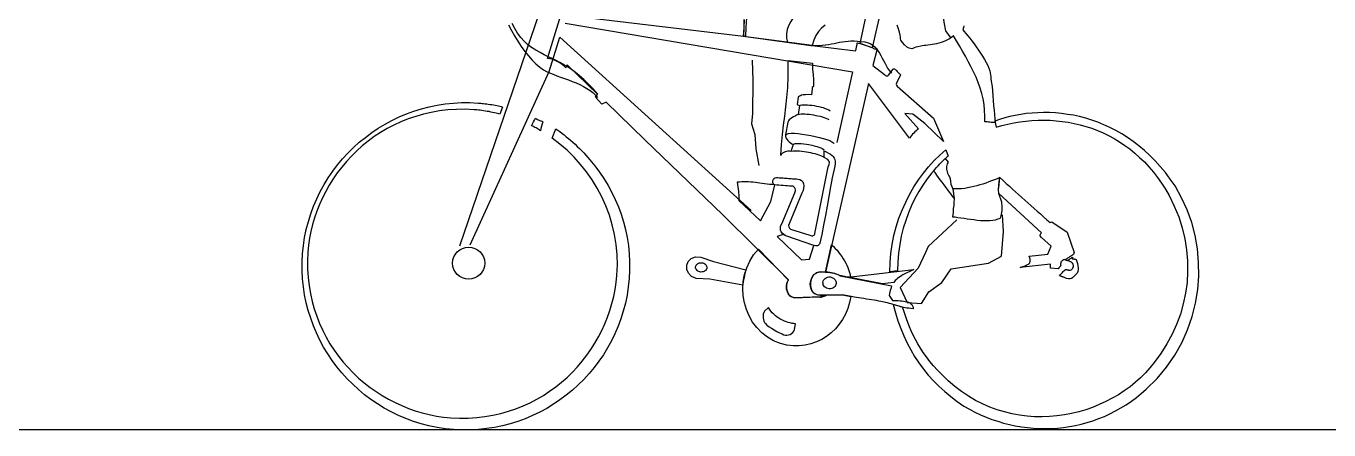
# Model space of a CAD drawing. Extents: x 115 to 1469, y 94 to 338.
# Drawn here: x 126.47 to 128.938, y 244.906 to 245.672 of the extents above; entities that cross this region are included whole.
import ezdxf

# ---------------------------------------------------------------- set-up
doc = ezdxf.new("R2010")
doc.units = 0
doc.layers.get('0').update_dxf_attribs({"linetype": 'CONTINUOUS'})
for name, color, linetype in [('1', 7, 'CONTINUOUS'), ('2', 7, 'CONTINUOUS'), ('7', 7, 'CONTINUOUS')]:
    doc.layers.add(name, color=color, linetype=linetype)

# ---------------------------------------------------------------- blocks, each defined once
blk = doc.blocks.new('BIKER')
for p, q in [((-48, -9.89), (-63.06, -54.08)), ((-43.06, -11.83), (11.36, -21.02)), ((-46.1, -20.97), (-44.05, -14.49)), ((-44.05, -14.49), (-7.82, -47.31)), ((-7.63, -18.8), (-7.53, -22.71)), ((-61.09, -53.83), (-46.1, -20.97)), ((11.36, -21.02), (8.39, -34.47)), ((-7.53, -22.71), (-7.61, -28.96)), ((-7.61, -28.96), (-7.76, -30.9)), ((-7.76, -30.9), (-7.13, -32.9)), ((-7.13, -32.9), (-6.94, -35.65)), ((-6.94, -35.65), (-6.4, -38.82)), ((31.13, -49.08), (25.67, -54.14)), ((39.96, -51.31), (39.8, -48.17)), ((39.6, -55.97), (39.96, -51.31)), ((25.67, -54.14), (25.19, -55.27)), ((25.19, -55.27), (23.79, -58.29)), ((37.15, -57.35), (39.6, -55.97)), ((23.79, -58.29), (20.39, -61.94)), ((28.28, -60.97), (30.04, -58.37)), ((30.04, -58.37), (37.15, -57.35)), ((25.8, -62.74), (28.28, -60.97)), ((20.39, -61.94), (21.74, -64.78)), ((24.46, -64.98), (25.8, -62.74)), ((21.74, -64.78), (24.46, -64.98))]:
    blk.add_line(p, q)
blk.add_circle((-61.35, -57.33), 3.04)
at = {"layer": '2', "linetype": 'Continuous'}
for points in [[(-9.21, -14.26), (-9.16, -12.68), (-9.09, -11.1)], [(-8.73, -10.79), (-8.82, -12.59), (-8.91, -14.38), (-8.98, -14.35), (-9.05, -14.32), (-9.14, -14.26), (-9.21, -14.26)]]:
    blk.add_lwpolyline(points, dxfattribs=at)
at = {"layer": '7', "linetype": 'Continuous'}
for points in [[(32.43, -12.34), (32.38, -12.65), (32.28, -13.08), (32.54, -13.38), (32.85, -13.77), (33.2, -14.2), (33.57, -14.68), (33.96, -15.19), (34.4, -15.75), (34.82, -16.31), (35.25, -16.9), (35.64, -17.5), (36.02, -18.08), (36.39, -18.68), (36.7, -19.26), (37, -19.81), (37.2, -20.33), (37.35, -20.82), (37.44, -21.26), (37.55, -21.96), (37.6, -22.35), (37.65, -22.83), (37.8, -23.82), (37.88, -24.67), (37.95, -25.56), (38.02, -26.5), (38.1, -27.42), (38.17, -28.34), (38.25, -29.2), (38.31, -29.98), (38.36, -30.67), (38.1, -30.66), (37.86, -30.66), (37.62, -30.62), (37.38, -30.6), (37.14, -30.58), (36.9, -30.54), (36.66, -30.55), (36.43, -30.53), (36.46, -29.43), (36.4, -28.32), (36.29, -27.26), (36.11, -26.19), (35.85, -25.14), (35.52, -24.11), (35.17, -23.07), (34.76, -22.06), (34.31, -21.04), (33.81, -20.05), (33.29, -19.07), (32.76, -18.07), (32.19, -17.1), (31.62, -16.12), (31.04, -15.16), (30.47, -14.19), (30.13, -14.5), (29.75, -14.76), (29.38, -14.97), (28.98, -15.18), (28.56, -15.34), (28.14, -15.5), (27.72, -15.61), (27.28, -15.72), (26.87, -15.81), (26.46, -15.87), (26.05, -15.94), (25.66, -15.98), (25.27, -16.05), (24.91, -16.07), (24.59, -16.12), (24.28, -16.16), (23.77, -16.27), (23.37, -16.38), (23.05, -16.5), (22.81, -16.6), (22.59, -16.66), (22.35, -16.64), (22.09, -16.57), (21.77, -16.43), (21.23, -15.89), (20.88, -15.52), (20.66, -15.24), (20.55, -15.02), (20.48, -14.77), (20.43, -14.48), (20.38, -14.1), (20.26, -13.51), (20.15, -13.12), (19.99, -12.68), (19.83, -12.21)], [(36.23, 10.36), (35.51, 9.07), (34.74, 7.76), (33.97, 6.4), (33.19, 5.03), (32.41, 3.62), (31.68, 2.19), (30.97, 0.71), (30.33, -0.78), (29.76, -2.27), (29.29, -3.81), (28.91, -5.34), (28.62, -6.9), (28.48, -8.47), (28.48, -10.06), (28.65, -11.65), (28.98, -13.26), (29.98, -14.63)], [(-9.26, -14.33), (-9.19, -12.72), (-9.14, -11.12)], [(6.17, -12.16), (5.5, -12.73), (4.9, -13.41), (4.41, -14.18), (4.01, -15.06), (3.74, -16.07), (-9.26, -14.33)], [(-53.8, -12.11), (-53.26, -13.18), (-52.67, -14.23), (-52.05, -15.24), (-51.41, -16.22), (-50.73, -17.16), (-50.03, -18.03), (-49.32, -18.83), (-48.61, -19.55), (-47.89, -20.16), (-47.16, -20.69), (-46.61, -20.97), (-46.01, -21.23), (-45.35, -21.5), (-44.66, -21.77), (-43.96, -22.04), (-43.21, -22.28), (-42.46, -22.56), (-41.72, -22.85), (-41, -23.15), (-40.28, -23.46), (-39.58, -23.8), (-38.94, -24.17), (-38.35, -24.55), (-37.8, -24.97), (-37.31, -25.44), (-36.92, -25.92)], [(-36.91, -25.28), (-37.84, -24.22), (-38.71, -23.3), (-39.53, -22.49), (-40.34, -21.78), (-41.13, -21.15), (-41.88, -20.61), (-42.61, -20.12), (-43.35, -19.69), (-44.09, -19.29), (-44.8, -18.9), (-45.54, -18.54), (-46.28, -18.17), (-47.02, -17.8), (-47.8, -17.38), (-48.61, -16.94), (-49.43, -16.42), (-50.18, -15.88), (-50.85, -15.23), (-51.49, -14.52), (-52.08, -13.7), (-52.61, -12.82), (-53.12, -11.9)], [(11.58, -1.42), (10.95, -1.83), (10.25, -2.28), (9.47, -2.8), (8.63, -3.36), (7.72, -3.96), (6.81, -4.61), (5.88, -5.28), (4.96, -6), (4.01, -6.75), (3.14, -7.52), (2.29, -8.29), (1.51, -9.1), (0.8, -9.88), (0.17, -10.7), (-0.35, -11.5), (-0.74, -12.31), (-0.99, -13.03), (-1.12, -13.84), (-1.11, -14.65), (-0.98, -15.41)], [(15.94, -1.22), (16.11, -0.88), (16.45, -0.73), (16.86, -0.74), (17.33, -0.87), (17.77, -1.07), (18.16, -1.32), (18.38, -1.57), (18.44, -1.8), (15.12, -16.48), (12.84, -15.64), (15.94, -1.22)], [(-9.26, -14.3), (-9.26, -14.3), (3.01, -15.97), (3.72, -16.07), (11.96, -17.08), (12.03, -16.72), (12.11, -16.3), (12.22, -15.88), (12.27, -15.54), (12.5, -15.59), (12.6, -15.59), (12.67, -15.62), (12.83, -15.66), (15.12, -16.43), (15.19, -16.51), (15.28, -16.56), (15.37, -16.62), (15.51, -16.68), (15.63, -16.71), (15.77, -16.72), (15.9, -16.7), (16.02, -16.69), (15.23, -19.82), (17.45, -21.57), (17.54, -21.65), (17.63, -21.73), (17.72, -21.78), (17.84, -21.79), (17.93, -21.8), (18.03, -21.78), (18.13, -21.74), (18.21, -21.65), (19.06, -20.54), (19.11, -20.5), (19.18, -20.45), (19.26, -20.46), (19.33, -20.49), (19.44, -20.57), (19.55, -20.67), (19.69, -20.8), (19.84, -20.96), (20, -21.14), (20.13, -21.27), (20.27, -21.37), (20.33, -21.47), (20.4, -21.55), (20.44, -21.63), (20.43, -21.7), (20.4, -21.79), (19.78, -22.99), (19.7, -23.18), (19.66, -23.37), (19.69, -23.58), (19.82, -23.78), (26.7, -29.82), (28.62, -34.25), (25.06, -30.85), (22.8, -29.04), (21.28, -28.91), (23.84, -31.83), (23.63, -32.03), (23.42, -32.23), (23.19, -32.43), (22.99, -32.65), (22.75, -32.88), (22.54, -33.12), (22.33, -33.37), (22.15, -33.62), (14.37, -23.23), (6.28, -59.01), (5.25, -58.95), (4.46, -59.18), (3.93, -59.65), (3.59, -60.24), (3.42, -60.93), (3.42, -61.6), (3.52, -62.18), (3.72, -62.63), (3.99, -62.91), (4.26, -63.12), (4.59, -63.27), (4.92, -63.34), (5.25, -63.39), (5.61, -63.39), (5.94, -63.39), (6.3, -63.4), (6.23, -63.46), (6.13, -63.53), (6.03, -63.59), (5.93, -63.63), (5.81, -63.65), (5.68, -63.69), (5.51, -63.7), (5.35, -63.71), (0.37, -63.91), (-0.03, -63.78), (-0.42, -63.56), (-0.73, -63.2), (-0.98, -62.77), (-1.14, -62.26), (-1.17, -61.71), (-1.05, -61.09), (-0.79, -60.46), (-13.21, -48.16), (-27.98, -33.94), (-35.33, -26.81), (-36.12, -27.14), (-37.32, -25.87), (-36.94, -25.25), (-42.7, -19.71), (-42.94, -20.29), (-43.27, -19.95), (-43.66, -19.64), (-44.11, -19.34), (-44.57, -19.07), (-45.06, -18.84), (-45.52, -18.66), (-46, -18.55), (-46.42, -18.49), (-43.4, -8.65)], [(-39.55, -10.7), (-9.26, -14.3), (-9.26, -14.3)], [(3.45, -16.05), (4.22, -16.06), (4.94, -16.02), (5.62, -15.98), (6.22, -15.93), (6.8, -15.83), (7.36, -15.75), (7.9, -15.65), (8.41, -15.54), (8.92, -15.44), (9.43, -15.35), (9.96, -15.27), (10.52, -15.22), (11.07, -15.19), (11.69, -15.19), (12.34, -15.21), (13.03, -15.27), (13.72, -15.37), (14.3, -15.55), (14.82, -15.76), (15.25, -16.03), (15.63, -16.35), (15.97, -16.71), (16.25, -17.09), (16.51, -17.49), (16.76, -17.94), (16.99, -18.42), (17.22, -18.89), (17.47, -19.36), (17.72, -19.86), (18.02, -20.34), (18.37, -20.82), (18.76, -21.31)], [(3.8, -19.41), (3.81, -20.59), (3.93, -21.55), (3.99, -22.57), (3.97, -23.83), (3.74, -23.98), (3.75, -24.25), (3.59, -25.41), (2.94, -25.36), (2.44, -25.37), (2.03, -25.41), (1.71, -25.49), (1.49, -25.59), (1.31, -25.67), (1.16, -25.78), (1.06, -25.87), (0.91, -27.22), (1.3, -27.44), (1.05, -29.13), (0.78, -29.28), (0.48, -29.44), (0.16, -29.59), (-0.12, -29.76), (-0.4, -29.95), (-0.63, -30.13), (-0.79, -30.33), (-0.88, -30.56), (-1.33, -33), (-1.32, -33.26), (-1.24, -33.53), (-1.1, -33.81), (-0.9, -34.06), (-0.66, -34.3), (-0.38, -34.51), (-0.11, -34.67), (0.15, -34.79), (-0.31, -36.12), (-0.6, -36.1), (-0.86, -36.1), (-1.15, -36.13), (-1.42, -36.2), (-1.67, -36.33), (-1.9, -36.48), (-2.08, -36.66), (-2.24, -36.89), (-2.09, -34.84), (-1.89, -32.93), (-1.69, -31.15), (-1.46, -29.42), (-1.24, -27.68), (-1.05, -25.9), (-0.91, -24.02), (-0.85, -21.96), (-0.83, -18.87), (3.8, -19.41)], [(-44.84, -31.85), (-44.45, -32.12), (-44.07, -32.38), (-43.68, -32.68), (-43.27, -33), (-42.87, -33.34), (-42.46, -33.68), (-42.03, -34.02), (-41.61, -34.39), (-41.2, -34.78), (-40.78, -35.17), (-40.38, -35.56), (-39.95, -35.98), (-39.55, -36.39), (-39.15, -36.83), (-38.76, -37.27), (-38.38, -37.7), (-37.44, -38.85), (-36.54, -40.05), (-35.73, -41.28), (-34.94, -42.57), (-34.24, -43.89), (-33.58, -45.23), (-32.99, -46.62), (-32.47, -48.05), (-32.03, -49.5), (-31.66, -50.96), (-31.34, -52.45), (-31.1, -53.98), (-30.95, -55.53), (-30.88, -57.09), (-30.88, -58.65), (-30.95, -60.25), (-31.12, -61.82), (-31.35, -63.38), (-31.66, -64.92), (-32.06, -66.4), (-32.51, -67.87), (-33.05, -69.29), (-33.63, -70.69), (-34.31, -72.05), (-35.03, -73.39), (-35.8, -74.67), (-36.66, -75.9), (-37.57, -77.1), (-38.52, -78.25), (-39.54, -79.35), (-40.58, -80.4), (-41.68, -81.4), (-42.86, -82.36), (-44.05, -83.25), (-45.29, -84.07), (-46.57, -84.86), (-47.87, -85.58), (-49.24, -86.22), (-50.62, -86.81), (-52.03, -87.33), (-53.48, -87.79), (-54.94, -88.16), (-56.43, -88.48), (-57.96, -88.7), (-59.48, -88.87), (-61.05, -88.95), (-62.63, -88.95), (-64.2, -88.88), (-65.77, -88.71), (-67.34, -88.47), (-68.87, -88.16), (-70.38, -87.76), (-71.83, -87.32), (-73.28, -86.78), (-74.67, -86.19), (-76.03, -85.51), (-77.34, -84.79), (-78.63, -84), (-79.88, -83.16), (-81.06, -82.26), (-82.21, -81.28), (-83.31, -80.29), (-84.38, -79.23), (-85.37, -78.1), (-86.32, -76.95), (-87.21, -75.75), (-88.05, -74.51), (-88.82, -73.23), (-89.53, -71.91), (-90.17, -70.56), (-90.76, -69.18), (-91.28, -67.75), (-91.75, -66.3), (-92.11, -64.83), (-92.43, -63.35), (-92.65, -61.82), (-92.83, -60.3), (-92.9, -58.73), (-92.9, -57.15), (-92.83, -55.57), (-92.66, -53.98), (-92.42, -52.44), (-92.12, -50.91), (-91.72, -49.4), (-91.27, -47.95), (-90.73, -46.5), (-90.14, -45.11), (-89.47, -43.75), (-88.74, -42.41), (-87.95, -41.13), (-87.11, -39.9), (-86.21, -38.69), (-85.26, -37.54), (-84.24, -36.45), (-83.18, -35.4), (-82.07, -34.4), (-80.92, -33.46), (-79.7, -32.57), (-78.47, -31.73), (-77.19, -30.96), (-75.88, -30.24), (-74.52, -29.58), (-73.13, -29.01), (-71.73, -28.5), (-70.28, -28.03), (-68.81, -27.66), (-67.3, -27.35), (-65.8, -27.12), (-64.25, -26.95), (-62.69, -26.88), (-61.1, -26.88), (-59.53, -26.95), (-59.31, -26.97), (-59.07, -26.98), (-58.81, -27.03), (-58.55, -27.05), (-58.24, -27.09), (-57.93, -27.12), (-57.63, -27.16), (-57.29, -27.21), (-56.99, -27.26), (-56.65, -27.31), (-56.32, -27.38), (-56.02, -27.43), (-55.71, -27.5), (-55.43, -27.57), (-55.17, -27.64), (-54.91, -27.71), (-55.42, -29.06), (-55.65, -28.99), (-55.91, -28.92), (-56.17, -28.86), (-56.48, -28.79), (-56.81, -28.74), (-57.14, -28.66), (-57.47, -28.59), (-57.83, -28.54), (-58.18, -28.49), (-58.51, -28.44), (-58.87, -28.39), (-59.18, -28.34), (-59.51, -28.29), (-59.79, -28.27), (-60.08, -28.25), (-60.32, -28.23), (-62.02, -28.15), (-63.67, -28.17), (-65.28, -28.26), (-66.88, -28.46), (-68.43, -28.72), (-69.92, -29.06), (-71.39, -29.48), (-72.82, -29.95), (-74.2, -30.52), (-75.52, -31.14), (-76.82, -31.8), (-78.07, -32.55), (-79.26, -33.32), (-80.4, -34.17), (-81.5, -35.07), (-82.55, -36.02), (-83.56, -37), (-84.5, -38.03), (-85.4, -39.11), (-86.25, -40.22), (-87.03, -41.36), (-87.77, -42.53), (-88.43, -43.73), (-89.05, -44.93), (-89.63, -46.18), (-90.13, -47.44), (-90.56, -48.72), (-90.95, -50.01), (-91.26, -51.31), (-91.5, -52.61), (-91.7, -53.91), (-91.82, -55.22), (-91.9, -56.87), (-91.87, -58.48), (-91.78, -60.04), (-91.58, -61.59), (-91.34, -63.09), (-91.02, -64.58), (-90.6, -66), (-90.13, -67.4), (-89.61, -68.79), (-88.99, -70.1), (-88.34, -71.38), (-87.62, -72.63), (-86.85, -73.81), (-86, -74.98), (-85.12, -76.08), (-84.2, -77.13), (-83.22, -78.14), (-82.19, -79.1), (-81.13, -80.02), (-80.02, -80.87), (-78.88, -81.68), (-77.72, -82.44), (-76.52, -83.13), (-75.3, -83.75), (-74.02, -84.32), (-72.75, -84.85), (-71.46, -85.31), (-70.15, -85.69), (-68.81, -86.03), (-67.46, -86.3), (-66.09, -86.5), (-64.73, -86.63), (-63.06, -86.69), (-61.43, -86.69), (-59.83, -86.57), (-58.29, -86.4), (-56.76, -86.13), (-55.27, -85.81), (-53.83, -85.39), (-52.42, -84.92), (-51.04, -84.38), (-49.72, -83.78), (-48.43, -83.12), (-47.2, -82.39), (-46.01, -81.62), (-44.85, -80.77), (-43.75, -79.9), (-42.7, -78.97), (-41.69, -77.99), (-40.75, -76.96), (-39.83, -75.9), (-38.98, -74.79), (-38.2, -73.68), (-37.44, -72.51), (-36.77, -71.31), (-36.13, -70.09), (-35.55, -68.84), (-35.05, -67.56), (-34.59, -66.28), (-34.21, -64.96), (-33.87, -63.65), (-33.6, -62.32), (-33.4, -61), (-33.25, -59.64), (-33.18, -57.66), (-33.22, -55.71), (-33.41, -53.78), (-33.72, -51.89), (-34.16, -50.03), (-34.69, -48.22), (-35.35, -46.47), (-36.11, -44.76), (-36.99, -43.11), (-37.95, -41.52), (-39.01, -40.01), (-40.15, -38.58), (-41.39, -37.21), (-42.7, -35.91), (-44.08, -34.73), (-45.53, -33.64), (-44.84, -31.85)], [(1.08, -29.13), (1.34, -29.08), (1.66, -29.03), (2, -29.03), (2.35, -29.03), (2.74, -29.04), (3.14, -29.07), (3.57, -29.13), (4, -29.21), (4.42, -29.29), (4.82, -29.36), (5.22, -29.47), (5.62, -29.57), (5.97, -29.69), (6.32, -29.81), (6.63, -29.93), (6.88, -30.07)], [(1.3, -27.44), (1.52, -27.37), (1.77, -27.31), (2.08, -27.29), (2.44, -27.29), (2.82, -27.3), (3.23, -27.33), (3.65, -27.38), (4.08, -27.44), (4.53, -27.52), (4.96, -27.6), (5.4, -27.73), (5.8, -27.83), (6.17, -27.98), (6.55, -28.13), (6.85, -28.27), (7.12, -28.44)], [(38.31, -30.41), (38.55, -31.55), (39.68, -31.23), (40.8, -30.96), (41.93, -30.7), (43.07, -30.53), (44.21, -30.37), (45.36, -30.27), (46.52, -30.21), (47.67, -30.2), (48.82, -30.22), (49.96, -30.31), (51.1, -30.44), (52.24, -30.6), (53.38, -30.83), (54.48, -31.08), (55.59, -31.4), (56.69, -31.75), (57.78, -32.17), (58.85, -32.63), (59.89, -33.14), (60.93, -33.7), (61.94, -34.3), (62.94, -34.98), (63.92, -35.67), (64.84, -36.44), (65.76, -37.28), (66.66, -38.13), (67.52, -39.06), (68.36, -40.04), (69.17, -41.06), (69.93, -42.14), (70.65, -43.28), (71.35, -44.48), (72.33, -46.5), (73.16, -48.55), (73.82, -50.61), (74.31, -52.69), (74.63, -54.77), (74.83, -56.85), (74.84, -58.91), (74.74, -60.97), (74.46, -63.01), (74.02, -65.01), (73.47, -66.98), (72.75, -68.92), (71.91, -70.8), (70.91, -72.64), (69.79, -74.43), (68.51, -76.15), (67.71, -77.14), (66.85, -78.11), (65.94, -79.05), (64.96, -79.91), (63.94, -80.74), (62.85, -81.52), (61.74, -82.26), (60.56, -82.93), (59.37, -83.56), (58.12, -84.14), (56.86, -84.67), (55.56, -85.12), (54.21, -85.5), (52.87, -85.83), (51.5, -86.09), (50.1, -86.27), (48.7, -86.4), (47.28, -86.46), (45.87, -86.43), (44.44, -86.32), (43.01, -86.14), (41.59, -85.89), (40.18, -85.54), (38.78, -85.12), (37.4, -84.61), (36.01, -84), (34.67, -83.33), (33.31, -82.55), (32.01, -81.66), (30.74, -80.71), (29.48, -79.63), (28.27, -78.46), (27.45, -77.63), (26.7, -76.78), (26, -75.94), (25.36, -75.1), (24.78, -74.26), (24.24, -73.43), (23.73, -72.6), (23.29, -71.78), (22.87, -70.98), (22.5, -70.16), (22.15, -69.39), (21.85, -68.6), (21.57, -67.86), (21.32, -67.12), (21.06, -66.38), (20.85, -65.69), (19.09, -65.15), (19.5, -66.72), (19.96, -68.24), (20.5, -69.69), (21.06, -71.1), (21.7, -72.47), (22.4, -73.77), (23.14, -75.02), (23.94, -76.24), (24.81, -77.4), (25.71, -78.53), (26.7, -79.61), (27.73, -80.64), (28.83, -81.64), (29.98, -82.61), (31.2, -83.54), (32.47, -84.43), (33.51, -85.01), (34.55, -85.57), (35.61, -86.06), (36.68, -86.52), (37.77, -86.94), (38.87, -87.31), (39.98, -87.64), (41.11, -87.91), (42.21, -88.16), (43.35, -88.35), (44.49, -88.5), (45.63, -88.59), (46.78, -88.65), (47.93, -88.67), (49.06, -88.66), (50.21, -88.58), (51.35, -88.45), (52.46, -88.29), (53.61, -88.09), (54.7, -87.84), (55.83, -87.54), (56.91, -87.19), (58, -86.79), (59.08, -86.37), (60.13, -85.87), (61.17, -85.35), (62.2, -84.78), (63.2, -84.16), (64.19, -83.49), (65.15, -82.78), (66.08, -82.01), (67, -81.21), (69.05, -79.19), (70.84, -77.02), (72.4, -74.74), (73.73, -72.4), (74.82, -69.96), (75.68, -67.46), (76.33, -64.92), (76.77, -62.34), (76.96, -59.77), (76.94, -57.18), (76.73, -54.62), (76.27, -52.09), (75.64, -49.62), (74.77, -47.21), (73.72, -44.9), (72.47, -42.67), (71.56, -41.38), (70.65, -40.14), (69.68, -38.99), (68.71, -37.91), (67.68, -36.89), (66.65, -35.93), (65.62, -35.06), (64.53, -34.23), (63.46, -33.48), (62.36, -32.78), (61.24, -32.14), (60.1, -31.57), (58.97, -31.06), (57.83, -30.59), (56.68, -30.19), (55.54, -29.84), (54.38, -29.54), (53.23, -29.28), (52.09, -29.1), (50.95, -28.94), (49.81, -28.83), (48.69, -28.77), (47.56, -28.76), (46.46, -28.79), (45.37, -28.86), (44.29, -28.97), (43.24, -29.13), (42.2, -29.31), (41.2, -29.52), (40.2, -29.78), (39.24, -30.09), (38.31, -30.41)], [(-49.43, -31.28), (-49.25, -30.91), (-49.06, -30.55), (-48.86, -30.2), (-48.7, -29.85), (-48.53, -29.94), (-48.35, -30.02), (-48.19, -30.11), (-48, -30.19), (-47.84, -30.28), (-47.65, -30.36), (-47.49, -30.42), (-47.31, -30.51), (-47.43, -30.93), (-47.54, -31.36), (-47.67, -31.78), (-47.77, -32.2), (-47.98, -32.06), (-48.18, -31.93), (-48.39, -31.79), (-48.59, -31.68), (-48.8, -31.57), (-49.01, -31.48), (-49.22, -31.37), (-49.43, -31.28)], [(-1.37, -33.02), (-1.15, -32.85), (-0.75, -32.75), (-0.25, -32.7), (0.38, -32.7), (1.09, -32.75), (1.85, -32.83), (2.66, -32.96), (3.49, -33.1), (4.31, -33.28), (5.09, -33.46), (5.81, -33.68), (6.5, -33.88), (7.05, -34.09), (7.47, -34.29), (7.77, -34.48), (7.9, -34.65)], [(-3.04, -41.07), (-2.77, -41.09), (-2.54, -41.11), (-2.27, -41.13), (-2.04, -41.14), (-1.77, -41.16), (-1.54, -41.18), (-1.27, -41.2), (-1.03, -41.22), (-0.77, -41.24), (-0.53, -41.26), (-0.27, -41.28), (-0.03, -41.3), (0.23, -41.32), (0.49, -41.33), (0.73, -41.35), (0.99, -41.37), (1.39, -41.45), (1.71, -41.64), (1.96, -41.92), (2.1, -42.27), (2.14, -42.68), (2.11, -43.11), (2, -43.56), (1.77, -44.02), (-0.66, -49.88), (-0.73, -50.16), (-0.7, -50.45), (-0.6, -50.67), (-0.4, -50.86), (3.26, -52.02), (3.47, -52.08), (3.66, -52.12), (3.82, -52.13), (3.94, -52.1), (4.07, -52.03), (4.15, -51.94), (4.2, -51.85), (4.24, -51.71), (6.77, -39.08), (6.93, -38.61), (6.98, -38.23), (6.91, -37.91), (6.69, -37.66), (6.02, -37.29), (5.98, -36), (7.22, -36.64), (7.49, -36.88), (7.71, -37.11), (7.89, -37.39), (8.01, -37.68), (8.07, -38.05), (8.07, -38.46), (8.01, -38.93), (7.9, -39.47), (7.53, -41.12), (7.21, -42.87), (6.88, -44.67), (6.55, -46.49), (6.22, -48.31), (5.89, -50.11), (5.54, -51.86), (5.18, -53.53), (5.09, -53.72), (5.01, -53.85), (4.86, -53.96), (4.71, -54.02), (4.54, -54.03), (4.33, -54.02), (4.11, -53.98), (3.88, -53.89), (-1.1, -52.22), (-1.4, -52.1), (-1.67, -51.91), (-1.92, -51.68), (-2.14, -51.4), (-2.26, -51.05), (-2.3, -50.69), (-2.25, -50.31), (-2.05, -49.89), (0.41, -43.97), (0.5, -43.81), (0.54, -43.59), (0.55, -43.4), (0.52, -43.18), (0.41, -43.01), (0.28, -42.85), (0.1, -42.74), (-0.14, -42.73), (-0.55, -42.7), (-0.95, -42.66), (-1.36, -42.63), (-1.76, -42.6), (-2.17, -42.57), (-2.57, -42.54), (-2.98, -42.51), (-3.38, -42.48), (-3.55, -42.42), (-3.65, -42.24), (-3.71, -42.03), (-3.74, -41.76), (-3.67, -41.52), (-3.56, -41.29), (-3.33, -41.14), (-3.04, -41.07)], [(5.96, -37.22), (5.68, -37.1), (5.35, -36.96), (5.03, -36.83), (4.65, -36.73), (4.28, -36.61), (3.88, -36.51), (3.48, -36.41), (3.05, -36.33), (2.62, -36.25), (2.2, -36.19), (1.77, -36.13), (1.34, -36.1), (0.91, -36.07), (0.5, -36.09), (0.1, -36.08), (-0.29, -36.12)], [(0.14, -34.81), (0.3, -34.7), (0.52, -34.65), (0.83, -34.6), (1.21, -34.61), (1.64, -34.64), (2.12, -34.67), (2.62, -34.74), (3.12, -34.82), (3.64, -34.93), (4.11, -35.04), (4.58, -35.17), (4.97, -35.3), (5.35, -35.44), (5.62, -35.59), (5.83, -35.72), (5.94, -35.87)], [(29.05, -35.82), (29.46, -37.05), (29.28, -37.16), (28.28, -38.11), (27.32, -39.12), (26.39, -40.2), (25.52, -41.33), (24.69, -42.52), (23.92, -43.75), (23.2, -45.04), (22.55, -46.38), (21.96, -47.78), (21.45, -49.22), (20.98, -50.7), (20.6, -52.23), (20.31, -53.81), (20.09, -55.42), (19.97, -57.07), (19.91, -58.77), (18.46, -58.95), (18.49, -57.2), (18.65, -55.46), (18.87, -53.75), (19.22, -52.07), (19.65, -50.43), (20.16, -48.81), (20.76, -47.25), (21.44, -45.75), (22.18, -44.29), (23, -42.87), (23.87, -41.52), (24.81, -40.25), (25.79, -39.03), (26.83, -37.88), (27.92, -36.82), (29.05, -35.82)], [(30.65, -45.08), (30.61, -45.02), (30.48, -44.85), (30.28, -44.59), (30.04, -44.26), (29.74, -43.86), (29.41, -43.42), (29.06, -42.94), (28.72, -42.46), (28.35, -41.98), (28, -41.49), (27.67, -41.06), (27.37, -40.66), (27.13, -40.33), (26.93, -40.07), (26.8, -39.89), (26.76, -39.84), (26.99, -39.55), (27.29, -39.19), (27.6, -38.85), (27.91, -38.49), (28.23, -38.16), (28.51, -37.87), (28.75, -37.64), (28.92, -37.49), (29.47, -38.18), (29.31, -38.48), (29.21, -38.76), (29.19, -39), (29.18, -39.19), (29.16, -39.47), (29.21, -39.76), (29.29, -40.01), (29.39, -40.26), (29.51, -40.48), (29.64, -40.73), (29.76, -40.98), (29.84, -41.25), (29.94, -41.81), (30.02, -42.32), (30.15, -42.81), (30.36, -43.28), (30.65, -45.08)], [(-10.46, -41.97), (-10.38, -42.82), (-10.26, -43.71), (-10.16, -44.61), (-10.15, -45.45), (-6.08, -49.32), (-4.08, -45.64), (-3.38, -42.46), (-3.86, -42.42), (-4.34, -42.38), (-4.81, -42.33), (-5.28, -42.27), (-5.74, -42.21), (-6.19, -42.15), (-6.61, -42.09), (-7.04, -42.04), (-7.49, -41.98), (-7.92, -41.95), (-8.35, -41.91), (-8.75, -41.88), (-9.19, -41.87), (-9.62, -41.89), (-10.03, -41.93), (-10.46, -41.97)], [(30.65, -45.08), (30.57, -45.81), (30.53, -46.38), (30.46, -46.96), (30.41, -47.69), (30.32, -48.53), (30.82, -48.56), (31.34, -48.63), (31.91, -48.72), (32.5, -48.81), (33.1, -48.9), (33.71, -48.97), (34.33, -49.07), (34.97, -49.14), (35.59, -49.21), (36.19, -49.23), (36.79, -49.25), (37.36, -49.23), (37.92, -49.17), (38.45, -49.09), (38.94, -48.94), (39.39, -48.76), (39.61, -48.03), (39.71, -47.34), (39.72, -46.62), (39.66, -45.73), (39.07, -44.11), (39.05, -43.36), (39.12, -42.48), (39.2, -41.67), (39.27, -41.1), (38.78, -41.3), (38.26, -41.53), (37.71, -41.73), (37.17, -41.92), (36.63, -42.15), (36.06, -42.32), (35.5, -42.49), (34.93, -42.67), (34.35, -42.81), (33.76, -42.94), (33.18, -43.06), (32.62, -43.14), (32.04, -43.21), (31.46, -43.24), (30.91, -43.25), (30.36, -43.23), (30.65, -45.08)], [(48.34, -55.59), (49.03, -54.09), (47.17, -52.44), (46.88, -52.08), (46.89, -51.98), (46.95, -51.84), (47.03, -51.68), (47.14, -51.55), (39.07, -44.13), (39.05, -43.36), (39.11, -42.6), (39.17, -41.84), (39.27, -41.1), (39.88, -41.65), (40.48, -42.2), (41.09, -42.75), (41.67, -43.27), (42.26, -43.79), (42.84, -44.32), (43.42, -44.84), (44.01, -45.37), (44.59, -45.89), (45.17, -46.41), (45.76, -46.94), (46.37, -47.46), (46.95, -47.98), (47.56, -48.53), (48.16, -49.08), (48.79, -49.63), (49.12, -49.47), (52.06, -51.42), (53.35, -55.28), (53.32, -55.37), (53.29, -55.46), (53.28, -55.58), (53.25, -55.68), (53.07, -55.78), (52.87, -55.91), (52.7, -56.02), (52.49, -56.15), (52.32, -56.25), (52.12, -56.38), (51.94, -56.49), (51.74, -56.62), (51.81, -56.67), (51.9, -56.72), (51.97, -56.78), (52.04, -56.83), (52.16, -56.74), (52.29, -56.68), (52.41, -56.6), (52.54, -56.51), (52.67, -56.42), (52.79, -56.36), (52.92, -56.27), (53.04, -56.21), (53.01, -56.28), (53.01, -56.33), (53, -56.4), (53, -56.47), (53.09, -56.48), (53.19, -56.51), (53.26, -56.52), (53.35, -56.52), (53.45, -56.55), (53.54, -56.56), (53.61, -56.59), (53.71, -56.6), (53.84, -57.02), (53.98, -57.41), (54.07, -57.8), (54.11, -58.19), (54.11, -58.55), (54.06, -58.88), (53.92, -59.2), (53.68, -59.47), (53.45, -59.72), (53.24, -59.94), (53.03, -60.12), (52.83, -60.25), (52.59, -60.32), (52.28, -60.3), (51.88, -60.2), (51.37, -59.99), (51.27, -59.96), (51.18, -59.93), (51.06, -59.9), (50.97, -59.84), (50.88, -59.81), (50.76, -59.78), (50.66, -59.75), (50.57, -59.72), (50.7, -59.56), (50.86, -59.4), (50.99, -59.24), (51.15, -59.09), (51.28, -58.93), (51.43, -58.8), (51.59, -58.64), (51.74, -58.49), (51.86, -58.52), (51.96, -58.53), (52.02, -58.56), (52.12, -58.59), (52.19, -58.59), (52.28, -58.62), (52.36, -58.63), (52.45, -58.64), (52.62, -58.65), (52.76, -58.61), (52.89, -58.53), (52.99, -58.41), (53.08, -58.25), (53.16, -58.09), (53.2, -57.9), (53.24, -57.74), (53.18, -57.49), (53.03, -57.31), (52.85, -57.16), (52.62, -57.04), (52.39, -56.95), (52.13, -56.89), (51.87, -56.79), (51.66, -56.68), (51.55, -56.65), (51.42, -56.67), (51.3, -56.7), (51.18, -56.77), (51.08, -56.85), (51, -56.94), (50.92, -57.03), (50.86, -57.13), (50.8, -57.31), (50.79, -57.48), (50.77, -57.65), (50.83, -57.82), (50.7, -57.95), (50.57, -58.09), (50.44, -58.22), (50.31, -58.38), (48.86, -58.27), (48.85, -57.48), (43.11, -58.15), (43.61, -57.97), (44.05, -57.81), (44.42, -57.65), (44.72, -57.48), (44.93, -57.25), (45.03, -56.95), (45.01, -56.54), (44.81, -56.02), (48.34, -55.59)], [(-2.92, -52.25), (1.73, -56.7), (3.2, -56.55), (4.04, -53.95), (-1.24, -52.16), (-1.38, -52.1), (-1.49, -52.04), (-1.63, -51.96), (-1.74, -51.86), (-2.92, -52.25)], [(7.41, -53.84), (7.77, -54.18), (8.1, -54.52), (8.43, -54.88), (8.74, -55.26), (9.04, -55.67), (9.33, -56.07), (9.61, -56.48), (9.84, -56.9), (10.07, -57.33), (10.28, -57.73), (10.47, -58.13), (10.63, -58.52), (10.74, -58.91), (10.86, -59.28), (10.93, -59.62), (10.98, -59.94), (10.42, -59.99), (8.98, -59.67), (8.66, -59.52), (8.33, -59.4), (8.03, -59.31), (7.72, -59.21), (7.39, -59.14), (7.04, -59.09), (6.68, -59.04), (6.28, -59.01), (7.41, -53.84)], [(-9.4, -61.49), (-15.69, -60.35), (-18.26, -60.2), (-19.15, -59.82), (-19.73, -59.23), (-20.01, -58.49), (-20.02, -57.69), (-19.75, -56.99), (-19.2, -56.44), (-18.41, -56.14), (-17.39, -56.19), (-15, -56.99), (-8.82, -58.59), (-9.04, -59.29), (-9.19, -60.02), (-9.32, -60.73), (-9.4, -61.49)], [(-6.44, -54.69), (-0.79, -60.54), (-0.95, -60.76), (-1.08, -61.14), (-1.14, -61.64), (-1.11, -62.19), (-0.98, -62.75), (-0.71, -63.27), (-0.28, -63.67), (0.34, -63.91), (4.82, -63.72), (5.03, -63.73), (5.25, -63.75), (5.41, -63.74), (5.61, -63.73), (5.8, -63.67), (5.98, -63.59), (6.2, -63.49), (6.43, -63.33), (9.5, -63.3), (11.06, -63.61), (10.82, -64.79), (10.48, -65.92), (10.04, -66.96), (9.48, -67.98), (8.84, -68.91), (8.13, -69.74), (7.32, -70.52), (6.46, -71.2), (5.53, -71.78), (4.53, -72.25), (3.5, -72.63), (2.4, -72.88), (1.26, -73.01), (0.11, -73), (-1.08, -72.86), (-2.3, -72.58), (-3.6, -72.05), (-4.77, -71.36), (-5.84, -70.51), (-6.77, -69.55), (-7.55, -68.49), (-8.21, -67.33), (-8.72, -66.1), (-9.1, -64.82), (-9.33, -63.49), (-9.4, -62.16), (-9.32, -60.8), (-9.08, -59.48), (-8.67, -58.19), (-8.1, -56.96), (-7.36, -55.77), (-6.44, -54.69)], [(-17.23, -57.23), (-17.01, -57.27), (-16.83, -57.33), (-16.64, -57.42), (-16.48, -57.55), (-16.37, -57.7), (-16.29, -57.86), (-16.23, -58.03), (-16.22, -58.2), (-16.26, -58.39), (-16.34, -58.55), (-16.45, -58.68), (-16.58, -58.79), (-16.75, -58.9), (-16.95, -58.96), (-17.14, -58.99), (-17.36, -59), (-17.57, -58.96), (-17.76, -58.89), (-17.94, -58.81), (-18.08, -58.68), (-18.21, -58.55), (-18.3, -58.4), (-18.36, -58.23), (-18.37, -58.03), (-18.33, -57.87), (-18.24, -57.71), (-18.14, -57.57), (-17.98, -57.44), (-17.83, -57.33), (-17.64, -57.27), (-17.44, -57.24), (-17.23, -57.23)], [(18.74, -61.6), (18.66, -62), (18.52, -62.52), (18.39, -63.04), (18.31, -63.44), (18.96, -64.38), (19.17, -64.39), (19.44, -64.39), (19.72, -64.41), (20.03, -64.41), (20.37, -64.44), (20.7, -64.46), (21.03, -64.51), (21.34, -64.56), (21.67, -64.63), (21.95, -64.72), (22.21, -64.86), (22.44, -65), (22.61, -65.18), (22.76, -65.41), (22.84, -65.68), (22.84, -65.97), (22.41, -65.93), (22.03, -65.88), (21.68, -65.83), (21.35, -65.78), (21.04, -65.71), (20.73, -65.64), (20.45, -65.57), (20.19, -65.5), (19.91, -65.41), (19.63, -65.34), (19.35, -65.25), (19.04, -65.15), (18.72, -65.05), (18.39, -64.96), (18.01, -64.86), (17.61, -64.75), (17.38, -64.69), (17.07, -64.64), (16.72, -64.57), (16.34, -64.51), (15.91, -64.43), (15.44, -64.35), (14.96, -64.27), (14.49, -64.18), (13.99, -64.12), (13.49, -64.04), (13.02, -63.95), (12.57, -63.87), (12.15, -63.81), (11.74, -63.74), (11.41, -63.69), (11.11, -63.62), (9.5, -63.3), (5.63, -63.39), (5.23, -63.39), (4.87, -63.36), (4.56, -63.29), (4.28, -63.15), (4.06, -62.99), (3.86, -62.78), (3.69, -62.5), (3.54, -62.16), (3.43, -61.77), (3.37, -61.23), (3.44, -60.69), (3.65, -60.13), (3.79, -59.87), (3.93, -59.62), (4.13, -59.42), (4.36, -59.25), (4.61, -59.1), (4.93, -59), (5.32, -58.96), (5.75, -58.97), (6.23, -59), (6.66, -59.04), (7.06, -59.09), (7.44, -59.14), (7.82, -59.22), (8.19, -59.34), (8.59, -59.49), (9.03, -59.7), (18.74, -61.6)], [(20.93, -59.54), (20.68, -59.69), (20.43, -59.86), (20.17, -60.03), (19.92, -60.21), (19.67, -60.4), (19.46, -60.6), (19.3, -60.78), (19.19, -60.99), (17.02, -61.23), (10.57, -59.98), (22.97, -58.54), (20.93, -59.54)], [(7.12, -59.93), (7.35, -59.98), (7.59, -60.07), (7.79, -60.18), (7.97, -60.34), (8.1, -60.51), (8.21, -60.71), (8.26, -60.93), (8.27, -61.15), (8.23, -61.36), (8.14, -61.57), (8.01, -61.75), (7.85, -61.91), (7.65, -62.04), (7.43, -62.12), (7.19, -62.17), (6.95, -62.17), (6.69, -62.13), (6.45, -62.04), (6.25, -61.93), (6.09, -61.78), (5.94, -61.6), (5.83, -61.4), (5.78, -61.18), (5.77, -60.96), (5.81, -60.75), (5.9, -60.54), (6.03, -60.36), (6.21, -60.2), (6.39, -60.07), (6.61, -59.99), (6.85, -59.94), (7.12, -59.93)], [(-4.56, -65.72), (-5.29, -66.43), (-5.45, -66.68), (-5.55, -66.99), (-5.57, -67.29), (-5.55, -67.66), (-5.5, -67.97), (-5.41, -68.29), (-5.28, -68.56), (-5.13, -68.79), (-4.84, -69.08), (-4.43, -69.37), (-3.97, -69.67), (-3.47, -69.97), (-2.94, -70.25), (-2.46, -70.5), (-1.99, -70.73), (-1.65, -70.9), (-1.36, -70.97), (-1.08, -70.97), (-0.76, -70.92), (-0.47, -70.82), (-0.19, -70.65), (0.04, -70.45), (0.23, -70.2), (0.37, -69.92), (0.55, -68.81), (0.24, -68.79), (-0.09, -68.74), (-0.45, -68.66), (-0.8, -68.59), (-1.15, -68.47), (-1.52, -68.32), (-1.87, -68.15), (-2.24, -67.98), (-2.58, -67.76), (-2.93, -67.54), (-3.24, -67.28), (-3.56, -67.02), (-3.85, -66.73), (-4.11, -66.4), (-4.35, -66.07), (-4.56, -65.72)]]:
    blk.add_lwpolyline(points, dxfattribs=at)

msp = doc.modelspace()

# ---------------------------------------------------------------- linework, layer by layer
at = {"layer": '1', "color": 6}
msp.add_line((116.1531, 244.9067), (204.5289, 244.9067), dxfattribs=at)

# ---------------------------------------------------------------- block references
at = {"color": 3, "xscale": 0.01000000000000512, "yscale": 0.00999999999999801, "zscale": 0.01}
msp.add_blockref('BIKER', (127.9219, 245.7955), dxfattribs=at)

doc.saveas('drawing.dxf')
